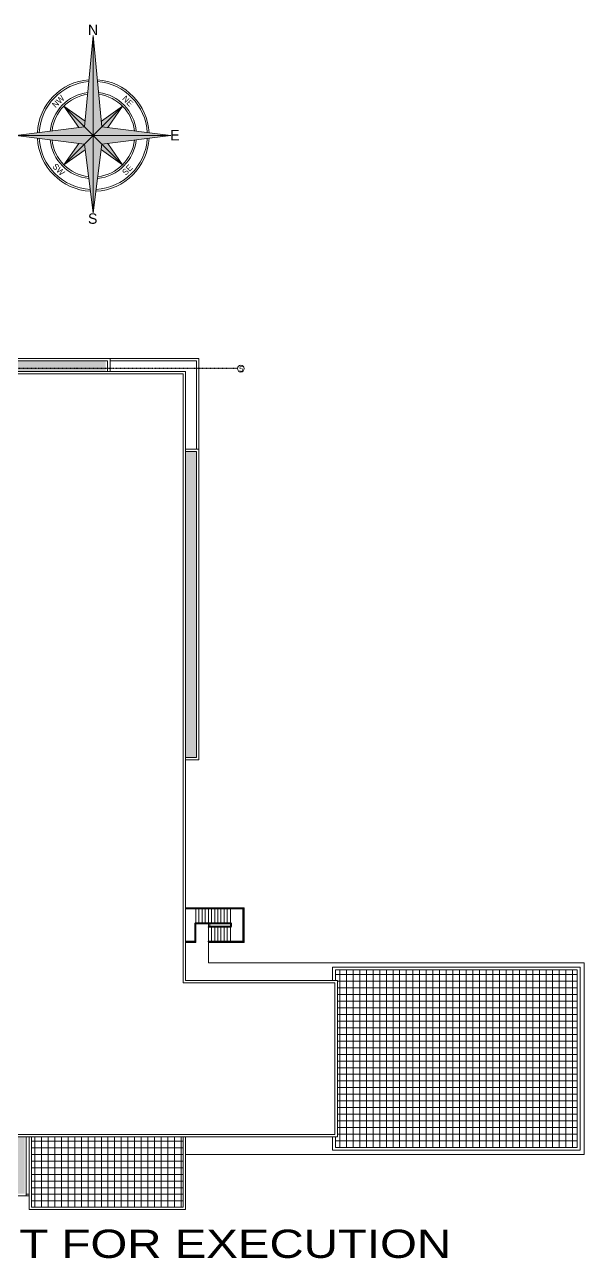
# Model space of a CAD drawing. Header units: metres. Extents: x 85953 to 212055, y -1481497 to -1363692.
# Drawn here: x 158633 to 212055, y -1481497 to -1363692 of the extents above; entities that cross this region are included whole.
import ezdxf

# ---------------------------------------------------------------- set-up
doc = ezdxf.new("R2010")
doc.units = ezdxf.units.M
doc.linetypes.add('DASHDOT', pattern=[25.4, 12.7, -6.35, 0, -6.35])
doc.layers.get('0').update_dxf_attribs({"lineweight": 0})
doc.layers.add('axes', color=8, linetype='Continuous')
for name, color, linetype, lineweight in [('AxisBalloons_2', 8, 'Continuous', 0), ('Frame', 8, 'Continuous', 0), ('Proj', 8, 'Continuous', 0), ('TEXT', 8, 'Continuous', 0), ('Tiles', 8, 'Continuous', 0)]:
    doc.layers.add(name, color=color, linetype=linetype, lineweight=lineweight)
doc.styles.add('MARI3', font='arial.ttf', dxfattribs={"width": 1.2})
doc.styles.get("Standard").update_dxf_attribs({"font": 'GOTHIC.TTF'})

# ---------------------------------------------------------------- blocks, each defined once
blk = doc.blocks.new('NORTH')
at = {"layer": 'Proj'}
h = blk.add_hatch(color=252, dxfattribs=at)
h.dxf.hatch_style = 1
h.paths.add_polyline_path([(596056, 237883), (596056, 228351), (596889, 229184)])
h.paths.add_polyline_path([(603454, 228351), (596056, 228351), (596889, 227518)])
h.paths.add_polyline_path([(596889, 227518), (596056, 228351), (596056, 220953)])
h.paths.add_polyline_path([(596056, 228351), (588658, 228351), (595223, 227518)])
h.paths.add_polyline_path([(593258, 231149), (594671, 229114), (595223, 229184)])
h.paths.add_polyline_path([(596889, 227518), (596822, 226987), (598854, 225553)])
h.paths.add_polyline_path([(598854, 231149), (596889, 229184), (597441, 229114)])
h.paths.add_polyline_path([(595223, 227518), (593258, 225553), (595291, 226987)])
h = blk.add_hatch(color=7, dxfattribs=at)
h.dxf.hatch_style = 1
h.paths.add_polyline_path([(596056, 237883), (595223, 229184), (596056, 228351)])
h.paths.add_polyline_path([(593258, 231149), (595223, 229184), (595275, 229726)])
h.paths.add_polyline_path([(595223, 229184), (588658, 228351), (596056, 228351)])
h.paths.add_polyline_path([(598854, 231149), (596837, 229726), (596889, 229184)])
h.paths.add_polyline_path([(597441, 227588), (596889, 227518), (598854, 225553)])
h.paths.add_polyline_path([(595223, 227518), (594671, 227588), (593258, 225553)])
h.paths.add_polyline_path([(596056, 228351), (595223, 227518), (596056, 220953)])
h.paths.add_polyline_path([(596889, 229184), (596056, 228351), (603454, 228351)])
for p, q in [((596056, 228351), (596056, 237883)), ((593258, 225553), (598854, 231149)), ((598854, 225553), (593258, 231149)), ((603454, 228351), (588658, 228351)), ((596056, 228351), (596056, 220953))]:
    blk.add_line(p, q, dxfattribs=at)
blk.add_lwpolyline([(596889, 229184), (603454, 228351), (596889, 227518), (596056, 220953), (595223, 227518), (588658, 228351), (595223, 229184), (596056, 237883)], close=True, dxfattribs=at)
for points in [[(594671, 229114), (593258, 231149), (595275, 229726)], [(597441, 229114), (598854, 231149), (596837, 229726)], [(594671, 227588), (593258, 225553), (595275, 226976)], [(597441, 227588), (598854, 225553), (596837, 226976)]]:
    blk.add_lwpolyline(points, dxfattribs=at)
for radius, start, end in [(5334, 94.33823, 177.17644), (5162, 94.66854, 176.83764), (5334, 2.82356, 85.66177), (5162, 3.16236, 85.33146), (4129, 97.24097, 174.19845), (3957, 97.80347, 173.62118), (4129, 5.80155, 82.75903), (3957, 6.37882, 82.19653), (5334, 182.82356, 267.17644), (5162, 183.16236, 266.83764), (4129, 185.80155, 264.19845), (3957, 186.37882, 263.62118), (5334, 272.82356, 357.17644), (5162, 273.16236, 356.83764), (4129, 275.80155, 354.19845), (3957, 276.37882, 353.62118)]:
    blk.add_arc((596056, 228351), radius, start, end, dxfattribs=at)
for s, p in [('N', (595560, 237927)), ('W', (587433, 227873)), ('E', (603416, 227873)), ('S', (595560, 219911))]:
    blk.add_text(s, height=1000, dxfattribs=at).set_placement(p)
for s, rotation, p in [('NW', 45, (592468, 230934)), ('NE', 315, (598776, 231806)), ('SW', 315, (592113, 225334)), ('SE', 45, (599160, 224496))]:
    blk.add_text(s, height=576, rotation=rotation, dxfattribs=at).set_placement(p)

msp = doc.modelspace()

# ---------------------------------------------------------------- hatches: boundary and pattern name
at = {"layer": 'Tiles'}
h = msp.add_hatch(dxfattribs=at)
h.set_pattern_fill('AR-CONC', color=256, scale=5)
h.set_pattern_definition([(50, (166612.4, -1275361.2), (910.9233, -79.6954), [95.25, -1047.75]), (355, (166612.4, -1275361.2), (-176.217, 955.2842), [76.2, -838.203]), (100.45144, (166688.3, -1275367.85), (734.7062, 875.5888), [80.95, -890.4512]), (46.1842, (166612.4, -1275107.2), (1355.395, -210.2116), [142.875, -1571.625]), (96.63556, (166725.3, -1275124.7), (1187.021, 1237.131), [121.425, -1335.678]), (351.18415, (166612.4, -1275107.2), (1187.021, 1237.131), [114.3, -1257.299]), (21, (166739.4, -1275170.7), (758.072, -511.326), [95.25, -1047.75]), (326, (166739.4, -1275170.7), (309.01, 920.94), [76.2, -838.2]), (71.45144, (166802.55, -1275213.3), (1067.082, 409.614), [80.95, -890.4497]), (37.5, (166612.38, -1275361.2), (15.443, 422.7752), [0, -828.04, 0, -850.9, 0, -841.375]), (7.5, (166612.38, -1275361.2), (334.0983, 500.9029), [0, -485.14, 0, -808.99, 0, -320.675]), (327.5, (166329.17, -1275361.2), (677.953, -28.6437), [0, -317.5, 0, -990.6, 0, -1314.45]), (317.5, (166202.17, -1275361.2), (740.6459, 127.1325), [0, -412.75, 0, -657.86, 0, -933.45])])
h.paths.add_polyline_path([(158640.3, -1469902.7), (151820.3, -1469902.7), (151820.3, -1475307.7), (158640.3, -1475307.7)])
h.paths.add_polyline_path([(166365.3, -1395797.7), (122807.4, -1395797.7), (122807.4, -1396852.7), (166365.3, -1396852.7)])
h.paths.add_polyline_path([(100475.3, -1396852.7), (100475.3, -1395797.7), (99420.3, -1395797.7), (99420.3, -1426477.7), (100475.3, -1426477.7)])
h.paths.add_polyline_path([(175033.3, -1433677.7), (175033.3, -1404492.7), (174005.3, -1404492.7), (174005.3, -1433677.7)])
h.paths.add_polyline_path([(112420.3, -1475307.7), (112420.3, -1469902.7), (109140.3, -1469902.7), (109140.3, -1475307.7)])
h.paths.add_polyline_path([(148420.5, -1470957.7), (148420.5, -1469902.7), (115203.1, -1469902.7), (115203.1, -1470957.7)])
h = msp.add_hatch(dxfattribs=at)
h.set_pattern_fill('NET', color=256, scale=200)
h.set_pattern_definition([(0, (166487.4, -1275331.2), (0, 635), []), (90, (166487.4, -1275331.2), (-635, 4e-14), [])])
h.paths.add_polyline_path([(211380.3, -1453932.7), (188295.3, -1453932.7), (188295.3, -1454942.7), (188480.4, -1454942.7), (188480.4, -1469872.7), (188295.3, -1469872.7), (188295.3, -1470882.7), (211380.3, -1470882.7)])
h = msp.add_hatch(dxfattribs=at)
h.set_pattern_fill('NET', color=256, scale=200)
h.set_pattern_definition([(0, (166585.34, -1275361.2), (0, 635), []), (90, (166585.34, -1275361.2), (-635, 4e-14), [])])
h.paths.add_polyline_path([(173753.3, -1469902.7), (159343.3, -1469902.7), (159343.3, -1476597.7), (173753.3, -1476597.7)])

# ---------------------------------------------------------------- linework, layer by layer
msp.add_line((212055.3, -1471587.7, 2.3), (173978.3, -1471587.7, 2.3))
at = {"layer": 'axes', "linetype": 'DASHDOT'}
msp.add_line((178940.3, -1396537.7, 2.3), (95643.4, -1396537.7, 2.3), dxfattribs=at)
at = {"layer": 'AxisBalloons_2', "color": 1}
msp.add_circle((179265.3, -1396537.7, 2.3), 325, dxfattribs=at)
at = {"layer": 'Proj'}
for p, q in [((122498.3, -1395572.7, -0.1), (166779.4, -1395572.7, 0.4)), ((122723.3, -1395797.7, -2.5), (166554.4, -1395797.7, 0.4)), ((166554.4, -1395797.7, -0.1), (166554.4, -1396822.7, -0.1)), ((166779.4, -1395572.7, 2.3), (166779.4, -1396822.7, -0.1)), ((100475.3, -1396822.7, 2.3), (173978.3, -1396822.7, -0.1)), ((101005.3, -1397047.7, -0.1), (173753.3, -1397047.7, -0.1)), ((173753.3, -1397047.7, -0.1), (173753.3, -1455197.7, -0.1)), ((173978.3, -1396822.7, -0.1), (173978.3, -1454972.7, -0.1)), ((173978.3, -1448023.8, -0.1), (179573.3, -1448023.8, -0.1)), ((173978.3, -1448073.8, -0.1), (179448.3, -1448073.8, -0.1)), ((173978.3, -1448123.8, -0.1), (179448.3, -1448123.8, -0.1)), ((174973.3, -1448073.8, -0.1), (174973.3, -1448023.8, -0.1)), ((174973.3, -1449463.8, -0.1), (174973.3, -1448123.8, -0.1)), ((175273.3, -1448073.8, -0.1), (175273.3, -1448023.8, -0.1)), ((175273.3, -1449463.8, -0.1), (175273.3, -1448123.8, -0.1)), ((175573.3, -1448073.8, -0.1), (175573.3, -1448023.8, -0.1)), ((175573.3, -1449463.8, -0.1), (175573.3, -1448123.8, -0.1)), ((175873.3, -1448073.8, -0.1), (175873.3, -1448023.8, -0.1)), ((175873.3, -1449463.8, -0.1), (175873.3, -1448123.8, -0.1)), ((176173.3, -1448073.8, -0.1), (176173.3, -1448023.8, -0.1)), ((176173.3, -1449463.8, -0.1), (176173.3, -1448123.8, -0.1)), ((176473.3, -1448073.8, -0.1), (176473.3, -1448023.8, -0.1)), ((176473.3, -1449463.8, -0.1), (176473.3, -1448123.8, -0.1)), ((176773.3, -1448073.8, -0.1), (176773.3, -1448023.8, -0.1)), ((176773.3, -1449463.8, -0.1), (176773.3, -1448123.8, -0.1)), ((177073.3, -1448073.8, -0.1), (177073.3, -1448023.8, -0.1)), ((177073.3, -1449463.8, -0.1), (177073.3, -1448123.8, -0.1)), ((177373.3, -1448073.8, -0.1), (177373.3, -1448023.8, -0.1)), ((177373.3, -1449463.8, -0.1), (177373.3, -1448123.8, -0.1)), ((177673.3, -1449463.8, -0.1), (177673.3, -1448123.8, -0.1)), ((177973.3, -1449463.8, -0.1), (177973.3, -1448123.8, -0.1)), ((178273.3, -1448073.8, -0.1), (178273.3, -1448023.8, -0.1)), ((178273.3, -1449463.8, -0.1), (178273.3, -1448123.8, -0.1)), ((179473.3, -1451198.8, -0.1), (179473.3, -1448148.8, -0.1)), ((179523.3, -1451198.8, -0.1), (179523.3, -1448148.8, -0.1)), ((179573.3, -1451323.8, -0.1), (179573.3, -1448023.8, -0.1)), ((174948.3, -1449513.8, -0.1), (178298.3, -1449513.8, -0.1)), ((174973.3, -1451323.8, -0.1), (174973.3, -1449513.8, -0.1)), ((174973.3, -1449563.8, -0.1), (178273.3, -1449563.8, -0.1)), ((175273.3, -1449563.8, -0.1), (175273.3, -1449513.8, -0.1)), ((175573.3, -1449563.8, -0.1), (175573.3, -1449513.8, -0.1)), ((175873.3, -1449563.8, -0.1), (175873.3, -1449513.8, -0.1)), ((176173.3, -1449563.8, -0.1), (176173.3, -1449513.8, -0.1)), ((176173.3, -1449833.8, -0.1), (176173.3, -1449783.8, -0.1)), ((176173.3, -1449783.8, -0.1), (178273.3, -1449783.8, -0.1)), ((176173.3, -1449833.8, -0.1), (178298.3, -1449833.8, -0.1)), ((176173.3, -1451223.8, -0.1), (176173.3, -1449883.8, -0.1)), ((176473.3, -1449563.8, -0.1), (176473.3, -1449513.8, -0.1)), ((176473.3, -1449833.8, -0.1), (176473.3, -1449783.8, -0.1)), ((176473.3, -1451223.8, -0.1), (176473.3, -1449883.8, -0.1)), ((176773.3, -1449563.8, -0.1), (176773.3, -1449513.8, -0.1)), ((176773.3, -1449833.8, -0.1), (176773.3, -1449783.8, -0.1)), ((176773.3, -1451223.8, -0.1), (176773.3, -1449883.8, -0.1)), ((177073.3, -1449563.8, -0.1), (177073.3, -1449513.8, -0.1)), ((177073.3, -1449833.8, -0.1), (177073.3, -1449783.8, -0.1)), ((177073.3, -1451223.8, -0.1), (177073.3, -1449883.8, -0.1)), ((177373.3, -1449563.8, -0.1), (177373.3, -1449513.8, -0.1)), ((177373.3, -1449833.8, -0.1), (177373.3, -1449783.8, -0.1)), ((177373.3, -1451223.8, -0.1), (177373.3, -1449883.8, -0.1)), ((177673.3, -1449563.8, -0.1), (177673.3, -1449513.8, -0.1)), ((177673.3, -1449833.8, -0.1), (177673.3, -1449783.8, -0.1)), ((177673.3, -1451223.8, -0.1), (177673.3, -1449883.8, -0.1)), ((177973.3, -1449563.8, -0.1), (177973.3, -1449513.8, -0.1)), ((177973.3, -1449833.8, -0.1), (177973.3, -1449783.8, -0.1)), ((177973.3, -1451223.8, -0.1), (177973.3, -1449883.8, -0.1)), ((178273.3, -1449833.8, -0.1), (178273.3, -1449513.8, -0.1)), ((178273.3, -1451223.8, -0.1), (178273.3, -1449883.8, -0.1)), ((178323.3, -1449808.8, -0.1), (178323.3, -1449538.8, -0.1)), ((176173.3, -1451223.8, -0.1), (179448.3, -1451223.8, -0.1)), ((176173.3, -1451273.8, -0.1), (179448.3, -1451273.8, -0.1)), ((176173.3, -1451323.8, -0.1), (176173.3, -1451273.8, -0.1)), ((176473.3, -1451323.8, -0.1), (176473.3, -1451273.8, -0.1)), ((176773.3, -1451323.8, -0.1), (176773.3, -1451273.8, -0.1)), ((177073.3, -1451323.8, -0.1), (177073.3, -1451273.8, -0.1)), ((177373.3, -1451323.8, -0.1), (177373.3, -1451273.8, -0.1)), ((177673.3, -1451323.8, -0.1), (177673.3, -1451273.8, -0.1)), ((177973.3, -1451323.8, -0.1), (177973.3, -1451273.8, -0.1)), ((178273.3, -1451323.8, -0.1), (178273.3, -1451273.8, -0.1)), ((173753.3, -1455197.7, 2.3), (188255.4, -1455197.7, 2.3)), ((173978.3, -1454972.7, 2.3), (188480.4, -1454972.7, 2.3)), ((188255.4, -1455197.7, 2.3), (188255.4, -1469677.7, 2.3)), ((188480.4, -1454972.7, 2.3), (188480.4, -1469902.7, 2.3)), ((188480.4, -1469902.7, -0.1), (93150.3, -1469902.7, -0.1)), ((188255.4, -1469677.7, -0.1), (93375.3, -1469677.7, -0.1))]:
    msp.add_line(p, q, dxfattribs=at)
for points, elevation in [([(175258.3, -1404267.7), (175258.3, -1395572.7), (166779.4, -1395572.7)], 0.4), ([(175033.3, -1404237.7), (175033.3, -1395797.7), (166779.4, -1395797.7)], 0.4), ([(173978.3, -1404237.7), (175258.3, -1404237.7), (175258.3, -1433902.7), (173978.3, -1433902.7)], -0.1), ([(173978.3, -1404462.7), (175033.3, -1404462.7), (175033.3, -1433677.7), (173978.3, -1433677.7)], -0.1), ([(177673.3, -1448073.8), (177673.3, -1448023.8)], -0.1), ([(177973.3, -1448073.8), (177973.3, -1448023.8)], -0.1), ([(176173.3, -1449563.8), (176173.3, -1449783.8)], -0.1), ([(173978.3, -1451323.8), (174973.3, -1451323.8)], -0.1), ([(176173.3, -1451283.8), (176173.3, -1453277.7), (212055.3, -1453287.7), (212055.3, -1471587.7)], 2.3), ([(176173.3, -1451323.8), (179573.3, -1451323.8)], -0.1), ([(188025.3, -1469902.7), (188025.3, -1471182.7), (211650.3, -1471182.7), (211650.3, -1453692.7), (188025.3, -1453692.7), (188025.3, -1454972.7)], 2.3), ([(188295.3, -1469902.7), (188295.3, -1470912.7), (211380.3, -1470912.7), (211380.3, -1453962.7), (188295.3, -1453962.7), (188295.3, -1454972.7)], 2.3), ([(158768.3, -1469902.7), (158768.3, -1475532.7), (151498.3, -1475532.7), (151498.3, -1469902.7)], 2.3), ([(173978.3, -1469902.7), (173978.3, -1476822.7), (159048.3, -1476832.7), (159048.3, -1469912.7)], -0.1), ([(173753.3, -1469902.7), (173753.3, -1476597.7), (159275.5, -1476597.7), (159275.5, -1469902.7)], -0.1)]:
    msp.add_lwpolyline(points, dxfattribs=dict(at, elevation=elevation))
at = {"layer": 'Proj', "elevation": -0.1}
for points in [[(173978.3, -1451223.8), (174848.3, -1451223.8, 0.41421356), (174873.3, -1451198.8), (174873.3, -1449538.8, -0.41421356), (174948.3, -1449463.8), (178298.3, -1449463.8, -0.41421356), (178373.3, -1449538.8), (178373.3, -1449808.8, -0.41421356), (178298.3, -1449883.8), (176173.3, -1449883.8)], [(173978.3, -1451273.8), (174848.3, -1451273.8, 0.41421356), (174923.3, -1451198.8), (174923.3, -1449538.8)]]:
    msp.add_lwpolyline(points, format="xyb", dxfattribs=at)
at = {"layer": 'Proj'}
for centre, radius, start, end in [((179448.3, -1448148.8, -0.1), 75, 0, 90), ((179448.3, -1448148.8, -0.1), 25, 0, 90), ((174948.3, -1449538.8, -0.1), 25, 90, 180), ((176173.3, -1449858.8, -0.1), 25, 90, 270), ((178298.3, -1449538.8, -0.1), 25, 0, 90), ((178298.3, -1449808.8, -0.1), 25, 270, 0), ((176173.3, -1451248.8, -0.1), 25, 90, 270), ((179448.3, -1451198.8, -0.1), 75, 270, 0), ((179448.3, -1451198.8, -0.1), 25, 270, 0)]:
    msp.add_arc(centre, radius, start, end, dxfattribs=at)
at = {"layer": 'Tiles'}
for points, elevation in [([(176323.3, -1449783.8), (176323.3, -1449563.8)], -0.1), ([(158768.3, -1475382.7), (159048.3, -1475382.7)], 2.3), ([(158768.3, -1475532.7), (159048.3, -1475532.7), (159048.3, -1475532.7)], 2.3)]:
    msp.add_lwpolyline(points, dxfattribs=dict(at, elevation=elevation))

# ---------------------------------------------------------------- block references
at = {"layer": 'Frame'}
msp.add_blockref('NORTH', (-430881.1, -1602618.8, 2.2), dxfattribs=at)

# ---------------------------------------------------------------- texts
at = {"layer": 'Frame', "style": 'MARI3', "width": 1.2}
msp.add_text('NEW SECOND FLOOR LAYOUT FOR EXECUTION', height=2698.622, dxfattribs=at).set_placement((93532.1, -1481458.8, 2.1))
at = {"layer": 'TEXT', "insert": (179103.3, -1396313.7, 2.3), "char_height": 500, "attachment_point": 1}
msp.add_mtext_dynamic_manual_height_columns('5', width=1.122, gutter_width=1, heights=[0], dxfattribs=at)

doc.saveas('drawing.dxf')
